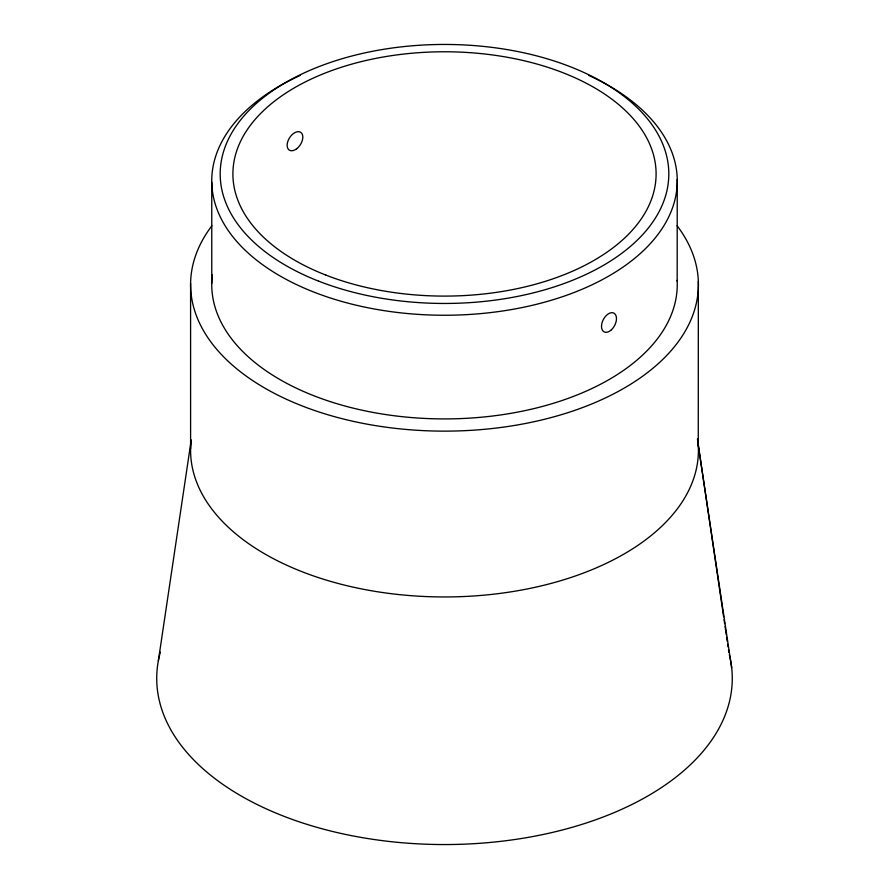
<?xml version="1.0" encoding="UTF-8"?>
<svg xmlns="http://www.w3.org/2000/svg" width="889" height="889" viewBox="0 0 889 889"><rect width="100%" height="100%" fill="white"/><g stroke="black" fill="none" stroke-linecap="round" stroke-linejoin="round"><path stroke-width="1.33" d="M211.76 283.402L211.76 182.267M677.174 281.135L677.24 179.456M698.343 281.113L698.265 445.356L731.68 667.839M158.353 660.805L191.102 440.833M697.432 438.899L723.624 616.788M724.057 619.589L724.635 623.645M725.068 626.434L726.257 634.613M726.68 637.391L727.269 641.469M727.68 644.236L728.08 646.959M728.491 649.703L728.891 652.437M190.59 283.391L190.602 448.689M677.14 280.424A232.751 134.383 0 0 1 439.755 418.886A232.751 134.383 0 0 1 212.338 274.945M677.107 225.762A253.91 146.596 0 0 1 444.5 431.132A253.91 146.596 0 0 1 211.893 225.762M697.765 439.899A253.91 146.596 0 0 1 444.5 596.952A253.91 146.596 0 0 1 191.235 439.899M729.336 654.76A287.769 166.143 0 0 1 442.222 844.55A287.769 166.143 0 0 1 160.342 652.159M588.774 75.409A232.751 134.383 0 0 1 615.366 272.112A232.751 134.383 0 0 1 273.634 272.112A232.751 134.383 0 0 1 300.226 75.409M325.896 275.101A211.593 122.16 0 0 0 655.56 182.645A211.593 122.16 0 0 0 352.044 64.052A211.593 122.16 0 0 0 325.896 275.101M296.637 148.785A10.579 6.412 -57.4 0 0 300.793 132.372A10.579 6.412 -57.4 0 0 287.503 142.462A10.579 6.412 -57.4 0 0 296.637 148.785M611.443 329.752A10.579 6.39 -62.4 0 0 613.899 313.128A10.579 6.39 -62.4 0 0 601.642 324.618A10.579 6.39 -62.4 0 0 611.443 329.752M318.773 281.202A224.306 129.505 0 0 0 668.239 183.19A224.306 129.505 0 0 0 346.488 57.463A224.306 129.505 0 0 0 318.773 281.202"/></g></svg>
